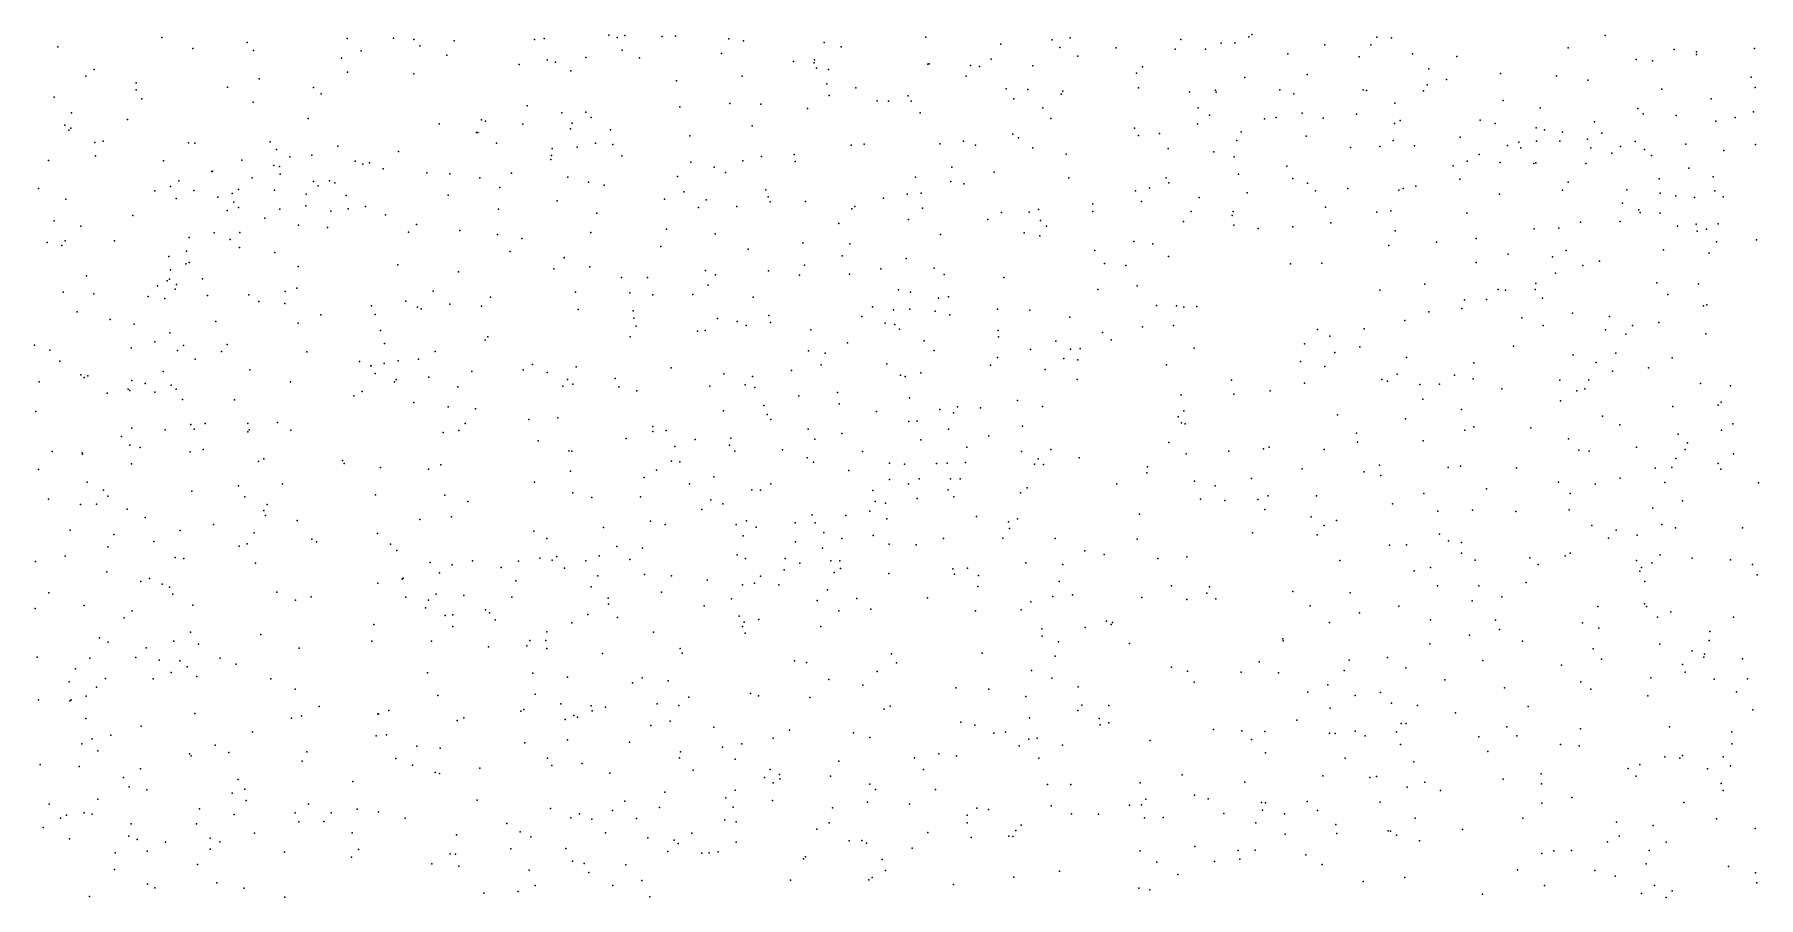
# Model space of a CAD drawing. Extents: x 2 to 99999, y 0 to 49999.
# Drawn here: x 50019 to 62485, y 12503 to 18739 of the extents above; entities that cross this region are included whole.
import ezdxf

# ---------------------------------------------------------------- set-up
doc = ezdxf.new("R2010")
doc.units = 0
doc.header["$MEASUREMENT"] = 0
doc.layers.add('points', color=50, linetype='Continuous')

msp = doc.modelspace()

# ---------------------------------------------------------------- linework, layer by layer
at = {"layer": 'points', "color": 3}
for p in [(50940, 18717, 45), (52279, 18710, 61), (52615, 18713, 4), (52761, 18702, 90), (53633, 18703, 5), (53705, 18709, 99), (54172, 18735, 0), (54232, 18717, 39), (54287, 18731, 95), (54557, 18725, 100), (54653, 18726, 54), (55040, 18707, 88), (56464, 18719, 7), (57377, 18700, 87), (57507, 18714, 55), (58307, 18702, 73), (58800, 18721, 10), (58821, 18739, 68), (59725, 18720, 25), (59832, 18715, 52), (61376, 18731, 17), (50187, 18649, 75), (51164, 18638, 34), (51556, 18681, 34), (51602, 18623, 86), (52381, 18620, 22), (52806, 18656, 77), (53000, 18589, 19), (53054, 18692, 67), (54268, 18625, 33), (54986, 18602, 90), (55146, 18694, 18), (55729, 18682, 28), (55852, 18649, 47), (57007, 18669, 91), (57433, 18645, 44), (57562, 18582, 53), (57841, 18643, 63), (58267, 18633, 19), (58486, 18633, 76), (58600, 18677, 72), (58699, 18679, 29), (59082, 18598, 94), (59350, 18664, 68), (59596, 18577, 92), (59682, 18663, 60), (59983, 18599, 56), (60303, 18579, 82), (61109, 18643, 31), (61874, 18630, 94), (62036, 18595, 98), (62037, 18613, 50), (62455, 18638, 6), (50451, 18486, 43), (52239, 18567, 42), (52283, 18466, 11), (52762, 18454, 82), (53523, 18522, 14), (53725, 18555, 35), (53786, 18538, 25), (53896, 18477, 88), (54005, 18573, 36), (54393, 18571, 69), (55507, 18544, 19), (55656, 18534, 69), (55660, 18555, 89), (55674, 18496, 96), (55761, 18486, 57), (56478, 18524, 34), (56487, 18528, 59), (56786, 18515, 83), (56853, 18507, 80), (56937, 18560, 65), (57238, 18512, 65), (57988, 18459, 23), (58031, 18506, 83), (60102, 18491, 21), (60620, 18458, 12), (61601, 18559, 28), (61717, 18549, 11), (50389, 18438, 14), (50753, 18389, 30), (50753, 18339, 18), (51415, 18359, 37), (51643, 18419, 39), (52035, 18357, 74), (54660, 18405, 70), (55136, 18438, 62), (55747, 18383, 28), (55958, 18354, 95), (56756, 18437, 28), (57045, 18346, 77), (57202, 18342, 73), (57455, 18329, 31), (58002, 18353, 90), (58559, 18337, 61), (58771, 18429, 92), (59024, 18338, 57), (59220, 18449, 78), (59625, 18338, 95), (59650, 18333, 54), (60063, 18331, 35), (60088, 18375, 16), (60229, 18414, 83), (61024, 18441, 60), (61251, 18409, 70), (61786, 18343, 61), (62431, 18430, 15), (62461, 18357, 99), (50162, 18287, 1), (50796, 18275, 88), (51600, 18250, 70), (52091, 18310, 95), (53582, 18223, 69), (54685, 18217, 78), (55047, 18241, 49), (55271, 18236, 55), (55609, 18205, 43), (55764, 18298, 12), (56111, 18260, 68), (56195, 18257, 30), (56336, 18296, 66), (56358, 18257, 22), (57101, 18273, 74), (57309, 18210, 96), (57442, 18308, 6), (58370, 18325, 6), (58433, 18209, 95), (58564, 18321, 96), (59124, 18311, 7), (59856, 18242, 87), (60638, 18262, 70), (60907, 18208, 62), (61613, 18203, 64), (62142, 18273, 41), (50237, 18084, 8), (50287, 18174, 94), (50691, 18124, 17), (51997, 18133, 76), (52945, 18094, 48), (53252, 18122, 43), (53280, 18113, 11), (53549, 18090, 76), (53832, 18173, 79), (53906, 18098, 59), (54006, 18177, 85), (54045, 18139, 45), (55207, 18078, 72), (56422, 18173, 88), (57368, 18131, 37), (58427, 18094, 17), (58516, 18156, 11), (58913, 18130, 70), (58996, 18138, 90), (59186, 18170, 70), (59338, 18134, 67), (59579, 18163, 61), (59853, 18096, 18), (59894, 18117, 45), (60471, 18119, 1), (60581, 18096, 43), (61300, 18107, 18), (61650, 18165, 63), (61889, 18153, 46), (62177, 18112, 3), (62316, 18140, 32), (62448, 18181, 54), (50268, 18048, 39), (50282, 18063, 10), (50456, 17958, 53), (50515, 17969, 96), (51132, 17957, 51), (51179, 17953, 79), (51722, 17963, 79), (53214, 18030, 26), (53224, 18031, 35), (53359, 17953, 28), (53895, 18056, 13), (54076, 17954, 39), (54184, 18051, 14), (54757, 18006, 6), (56735, 17969, 93), (57094, 18018, 0), (57134, 17992, 95), (57972, 18063, 68), (58002, 18008, 52), (58154, 18023, 35), (58713, 17972, 77), (58745, 18035, 36), (59214, 18004, 90), (59844, 17972, 94), (60327, 17998, 78), (60752, 17961, 95), (60876, 18064, 73), (60879, 17967, 24), (60938, 18050, 97), (61049, 17969, 54), (61068, 18033, 9), (61247, 17983, 57), (61353, 18026, 2), (61592, 17966, 58), (50121, 17829, 92), (50459, 17861, 75), (51517, 17830, 38), (51768, 17908, 76), (51864, 17855, 96), (52024, 17868, 20), (52213, 17932, 31), (52650, 17894, 22), (53753, 17835, 86), (53757, 17864, 97), (53763, 17914, 97), (53943, 17924, 76), (54200, 17943, 91), (54266, 17861, 58), (55276, 17857, 39), (55511, 17872, 71), (55925, 17940, 51), (56019, 17946, 45), (56564, 17949, 3), (56823, 17938, 69), (57238, 17920, 41), (57478, 17874, 86), (58216, 17915, 16), (58547, 17892, 4), (58693, 17855, 16), (59535, 17922, 23), (59747, 17929, 57), (59998, 17934, 87), (60465, 17871, 39), (60669, 17936, 81), (60765, 17919, 87), (61272, 17921, 27), (61423, 17881, 10), (61488, 17929, 3), (61660, 17907, 19), (61710, 17865, 66), (61960, 17946, 37), (62234, 17900, 89), (62464, 17943, 73), (50952, 17825, 2), (51302, 17750, 58), (51306, 17751, 19), (51593, 17702, 70), (51749, 17792, 34), (51791, 17785, 9), (51794, 17730, 41), (52338, 17823, 54), (52393, 17801, 42), (52441, 17812, 8), (52539, 17768, 64), (52856, 17740, 36), (53022, 17732, 0), (53238, 17704, 26), (53468, 17737, 30), (53875, 17707, 39), (54668, 17713, 51), (54764, 17817, 69), (54933, 17779, 7), (55016, 17741, 23), (55141, 17826, 98), (55520, 17821, 23), (56389, 17707, 42), (56653, 17779, 18), (56959, 17744, 70), (57499, 17703, 42), (58202, 17704, 96), (58725, 17730, 14), (59073, 17787, 9), (60277, 17791, 96), (60378, 17823, 46), (60616, 17813, 22), (60860, 17806, 35), (60874, 17812, 50), (61235, 17807, 24), (61981, 17773, 77), (62156, 17711, 35), (50048, 17626, 21), (50889, 17608, 75), (51002, 17640, 6), (51063, 17681, 52), (51172, 17612, 12), (51448, 17591, 100), (51494, 17620, 48), (51753, 17615, 88), (51982, 17585, 2), (52036, 17677, 46), (52070, 17645, 35), (52151, 17682, 46), (52190, 17667, 5), (53383, 17634, 68), (54025, 17671, 54), (54137, 17651, 97), (54715, 17602, 33), (55307, 17617, 26), (56329, 17586, 39), (56430, 17592, 64), (56644, 17677, 19), (56739, 17659, 61), (57981, 17609, 52), (58081, 17632, 86), (58220, 17668, 33), (58787, 17595, 81), (59117, 17698, 67), (59223, 17665, 61), (59281, 17608, 47), (59516, 17627, 3), (59884, 17614, 32), (59915, 17626, 94), (60007, 17642, 91), (60326, 17693, 85), (60611, 17585, 94), (61067, 17613, 58), (61109, 17672, 2), (61533, 17617, 94), (61767, 17696, 98), (61774, 17593, 64), (62170, 17609, 59), (50245, 17550, 21), (51042, 17554, 66), (51345, 17564, 86), (51412, 17467, 6), (51461, 17528, 71), (51493, 17489, 100), (51792, 17477, 3), (51980, 17500, 74), (52161, 17463, 68), (52272, 17576, 41), (52287, 17480, 89), (52413, 17497, 18), (53010, 17577, 68), (53374, 17477, 14), (53799, 17537, 77), (54574, 17549, 11), (54821, 17489, 64), (54876, 17544, 24), (55097, 17495, 74), (55324, 17566, 100), (55339, 17530, 0), (55594, 17532, 13), (55929, 17480, 26), (55951, 17497, 14), (56157, 17556, 45), (56439, 17484, 6), (57011, 17453, 79), (57211, 17455, 86), (57279, 17475, 75), (57671, 17515, 16), (57671, 17459, 91), (58023, 17533, 62), (58383, 17461, 74), (58440, 17560, 63), (58687, 17461, 88), (59353, 17490, 83), (59726, 17455, 4), (59825, 17464, 29), (61501, 17521, 26), (61619, 17471, 41), (61629, 17453, 68), (61888, 17573, 17), (62022, 17560, 77), (62229, 17565, 29), (50161, 17392, 11), (50353, 17353, 26), (50730, 17431, 23), (51685, 17412, 21), (51927, 17362, 85), (52137, 17345, 60), (52556, 17436, 49), (52782, 17366, 89), (54084, 17448, 29), (54588, 17331, 80), (55834, 17373, 25), (56338, 17401, 50), (56912, 17402, 45), (57293, 17396, 87), (57337, 17354, 100), (58328, 17388, 61), (58678, 17430, 25), (58690, 17362, 19), (58866, 17338, 89), (59117, 17350, 17), (59392, 17377, 65), (60376, 17448, 60), (60862, 17334, 77), (61041, 17339, 21), (61197, 17383, 98), (61484, 17387, 5), (61773, 17448, 7), (61900, 17353, 18), (62034, 17369, 90), (62109, 17331, 91), (62194, 17371, 88), (50110, 17236, 11), (50216, 17213, 97), (50240, 17249, 67), (50597, 17248, 80), (51137, 17271, 93), (51318, 17306, 83), (51433, 17258, 81), (51503, 17308, 64), (52723, 17310, 45), (53094, 17322, 75), (53366, 17294, 28), (53542, 17265, 1), (54042, 17308, 31), (54547, 17207, 61), (54940, 17298, 29), (55575, 17234, 39), (55914, 17227, 13), (56569, 17293, 4), (57176, 17306, 82), (57289, 17284, 17), (57969, 17243, 75), (58105, 17225, 38), (59812, 17215, 51), (59858, 17321, 97), (60156, 17239, 49), (60444, 17265, 34), (62040, 17317, 7), (62181, 17241, 1), (62469, 17254, 94), (50990, 17135, 58), (51114, 17082, 56), (51119, 17174, 1), (51138, 17091, 24), (51502, 17200, 1), (51756, 17164, 79), (53459, 17171, 20), (53848, 17124, 49), (53849, 17128, 0), (55179, 17188, 3), (55860, 17140, 55), (56321, 17120, 97), (57685, 17179, 25), (57756, 17085, 79), (58219, 17134, 86), (59101, 17082, 3), (59328, 17086, 37), (60442, 17092, 27), (60674, 17152, 4), (60995, 17133, 29), (61094, 17179, 10), (61336, 17102, 96), (61798, 17182, 6), (62129, 17159, 11), (50394, 16995, 20), (50978, 16960, 58), (50994, 16972, 20), (51003, 17038, 89), (51233, 16974, 35), (51926, 17063, 44), (52645, 17074, 54), (53085, 17023, 94), (53775, 17045, 50), (54035, 17060, 71), (54264, 16983, 33), (54451, 16984, 21), (54870, 17033, 69), (54942, 17001, 69), (55325, 17032, 82), (55550, 17000, 94), (55587, 17072, 2), (55912, 17008, 11), (56138, 17046, 94), (56524, 17050, 16), (56597, 17005, 35), (57027, 16982, 32), (57910, 17070, 20), (61018, 17014, 63), (61214, 17070, 87), (50226, 16876, 48), (50447, 16866, 88), (50840, 16845, 24), (50907, 16922, 83), (50960, 16830, 2), (51037, 16898, 87), (51045, 16932, 2), (51269, 16854, 11), (51569, 16858, 82), (51831, 16882, 33), (51916, 16907, 42), (52901, 16883, 1), (53316, 16842, 86), (53930, 16877, 51), (54323, 16871, 1), (54491, 16857, 41), (54780, 16859, 24), (54890, 16927, 41), (55215, 16840, 99), (56266, 16894, 80), (56354, 16877, 13), (56556, 16833, 46), (56628, 16843, 81), (57708, 16897, 35), (57991, 16923, 41), (59747, 16891, 34), (60072, 16934, 15), (60603, 16896, 95), (60656, 16892, 71), (60870, 16896, 86), (60874, 16939, 71), (60922, 16834, 76), (61749, 16944, 68), (61829, 16859, 83), (62050, 16937, 20), (50327, 16735, 4), (51642, 16809, 97), (51828, 16795, 32), (52089, 16712, 96), (52456, 16778, 27), (52481, 16716, 38), (52704, 16813, 81), (52789, 16768, 93), (52814, 16756, 95), (53021, 16791, 55), (53251, 16775, 99), (53950, 16752, 54), (54347, 16742, 81), (55328, 16709, 76), (56078, 16770, 35), (56229, 16749, 10), (56348, 16753, 71), (56531, 16739, 22), (56638, 16712, 84), (56982, 16754, 63), (57216, 16747, 34), (58132, 16780, 80), (58277, 16779, 18), (58329, 16768, 4), (58424, 16774, 78), (60101, 16734, 9), (60340, 16760, 64), (60359, 16821, 78), (60519, 16824, 66), (61139, 16724, 44), (62087, 16777, 64), (62112, 16786, 34), (50565, 16679, 28), (50739, 16646, 29), (50998, 16583, 20), (51331, 16666, 49), (51926, 16652, 9), (52521, 16599, 38), (54352, 16689, 8), (54370, 16631, 78), (54812, 16596, 10), (54868, 16599, 17), (54958, 16686, 92), (55099, 16665, 76), (55164, 16635, 3), (55341, 16657, 17), (55633, 16604, 91), (56001, 16701, 50), (56169, 16654, 27), (56240, 16643, 79), (56273, 16609, 82), (56987, 16600, 66), (57506, 16697, 85), (57742, 16585, 48), (58031, 16627, 32), (58255, 16637, 3), (59296, 16606, 85), (59633, 16611, 63), (59927, 16671, 53), (60773, 16691, 34), (60928, 16637, 20), (61378, 16604, 49), (61408, 16700, 13), (61573, 16637, 12), (61763, 16658, 79), (50019, 16493, 24), (50130, 16459, 65), (50717, 16475, 20), (50890, 16519, 48), (51097, 16492, 94), (51412, 16499, 7), (52549, 16505, 24), (53278, 16531, 21), (53297, 16554, 56), (54326, 16553, 78), (55898, 16510, 15), (56452, 16525, 95), (56525, 16456, 50), (56989, 16555, 27), (57220, 16463, 93), (57404, 16523, 98), (57509, 16466, 63), (57579, 16471, 32), (57803, 16533, 87), (58403, 16472, 94), (59202, 16503, 27), (59385, 16560, 70), (59601, 16481, 17), (60712, 16487, 48), (61525, 16573, 1), (62103, 16576, 84), (50202, 16379, 13), (51052, 16455, 49), (51180, 16393, 6), (51370, 16448, 41), (51987, 16445, 35), (52369, 16376, 67), (52451, 16345, 68), (52452, 16344, 72), (52547, 16361, 66), (52648, 16381, 46), (52796, 16392, 16), (52916, 16447, 45), (53620, 16355, 6), (53936, 16338, 87), (55616, 16454, 25), (55708, 16351, 22), (55737, 16437, 84), (56182, 16359, 39), (56932, 16350, 87), (56983, 16406, 71), (57462, 16397, 46), (57563, 16389, 27), (58203, 16351, 92), (59173, 16375, 94), (59349, 16340, 17), (59421, 16440, 45), (59939, 16406, 31), (60427, 16366, 100), (61145, 16423, 97), (61310, 16368, 61), (61453, 16437, 78), (61860, 16403, 32), (50053, 16230, 37), (50354, 16280, 25), (50378, 16261, 15), (50404, 16273, 94), (50722, 16238, 51), (50818, 16218, 2), (50948, 16304, 74), (51577, 16316, 32), (51871, 16230, 38), (52483, 16290, 27), (52623, 16228, 63), (52634, 16247, 84), (52869, 16262, 17), (53181, 16303, 87), (53552, 16316, 7), (53725, 16297, 9), (53874, 16245, 88), (53911, 16211, 21), (54217, 16253, 51), (54622, 16329, 16), (55003, 16287, 88), (55157, 16208, 48), (55211, 16268, 7), (55492, 16312, 63), (56280, 16276, 60), (56315, 16268, 17), (56427, 16293, 63), (57326, 16318, 50), (57557, 16247, 65), (58673, 16242, 35), (59201, 16220, 6), (59761, 16245, 8), (59801, 16234, 54), (59871, 16285, 46), (60036, 16209, 5), (60177, 16212, 3), (60287, 16277, 79), (60422, 16251, 64), (61048, 16242, 56), (61259, 16243, 35), (61429, 16307, 66), (61689, 16329, 56), (62066, 16218, 96), (50544, 16147, 90), (50696, 16175, 42), (50707, 16167, 52), (50888, 16154, 11), (51007, 16204, 1), (51042, 16176, 20), (51090, 16102, 60), (51465, 16098, 54), (52328, 16129, 69), (52389, 16158, 72), (53080, 16193, 89), (53839, 16197, 34), (54243, 16194, 27), (54373, 16163, 32), (54903, 16197, 32), (55228, 16187, 22), (55546, 16129, 55), (55826, 16151, 35), (56345, 16113, 36), (57126, 16095, 67), (58310, 16136, 34), (58692, 16139, 2), (58953, 16163, 68), (60057, 16103, 57), (60629, 16178, 49), (61052, 16092, 77), (61171, 16165, 74), (61229, 16179, 25), (62214, 16083, 29), (62282, 16201, 8), (50028, 16014, 25), (52761, 16080, 23), (53009, 16048, 40), (53207, 16033, 28), (53593, 15958, 42), (53803, 15968, 87), (55002, 16019, 73), (55293, 16057, 9), (55317, 15993, 93), (55838, 16071, 27), (56107, 16014, 63), (56565, 16030, 74), (56663, 16005, 17), (56694, 16049, 84), (56860, 16042, 29), (57308, 16050, 49), (58289, 15977, 42), (58329, 16020, 5), (59440, 15991, 22), (59931, 15961, 76), (60338, 16030, 59), (61356, 15982, 4), (61866, 16050, 19), (62194, 16061, 39), (50648, 15833, 4), (50723, 15895, 65), (50963, 15881, 13), (51149, 15921, 0), (51173, 15888, 50), (51253, 15929, 7), (51562, 15928, 36), (51562, 15868, 94), (51570, 15881, 1), (51776, 15936, 24), (51873, 15879, 30), (52973, 15862, 49), (53086, 15878, 59), (53133, 15928, 1), (54490, 15871, 88), (54491, 15907, 26), (54586, 15878, 5), (55344, 15956, 21), (55613, 15887, 14), (55857, 15855, 63), (56340, 15942, 98), (56402, 15944, 56), (56628, 15887, 93), (56919, 15839, 70), (57164, 15908, 86), (58313, 15932, 2), (58339, 15926, 83), (59579, 15857, 50), (60361, 15880, 65), (60427, 15905, 43), (60838, 15897, 74), (61482, 15918, 7), (61904, 15851, 13), (62217, 15880, 3), (62298, 15925, 95), (50146, 15726, 67), (50363, 15715, 24), (50709, 15771, 50), (50783, 15754, 34), (51144, 15724, 83), (51239, 15739, 60), (53661, 15802, 9), (53882, 15731, 18), (53904, 15727, 66), (54296, 15820, 75), (54649, 15761, 77), (54797, 15813, 2), (55043, 15772, 100), (55055, 15821, 84), (55083, 15727, 39), (55428, 15738, 25), (55661, 15815, 88), (56005, 15726, 6), (56427, 15809, 12), (56760, 15757, 52), (57156, 15725, 97), (57367, 15740, 74), (58221, 15790, 54), (58347, 15708, 91), (58654, 15727, 88), (58905, 15746, 36), (58947, 15758, 74), (59345, 15741, 57), (59586, 15792, 21), (60060, 15803, 30), (61111, 15818, 41), (61186, 15736, 57), (61260, 15727, 44), (61603, 15757, 52), (61954, 15741, 71), (61971, 15787, 88), (62305, 15709, 87), (50048, 15596, 54), (50365, 15707, 60), (50721, 15637, 52), (51638, 15654, 9), (51677, 15673, 70), (52247, 15660, 38), (52259, 15639, 35), (52520, 15609, 79), (52867, 15599, 25), (52958, 15629, 41), (53895, 15583, 17), (54516, 15590, 19), (54625, 15656, 73), (54685, 15650, 49), (55605, 15679, 10), (55651, 15648, 55), (55908, 15589, 24), (56201, 15641, 13), (56310, 15633, 46), (56541, 15638, 93), (56618, 15641, 54), (56751, 15646, 68), (57250, 15633, 83), (57277, 15672, 30), (57315, 15631, 31), (57572, 15681, 90), (58067, 15615, 49), (59186, 15601, 41), (59743, 15626, 38), (60241, 15610, 69), (60330, 15619, 60), (60736, 15608, 21), (61737, 15604, 45), (61858, 15611, 51), (61888, 15675, 85), (62194, 15640, 61), (62213, 15599, 96), (50399, 15504, 21), (51493, 15477, 26), (51811, 15491, 64), (53635, 15505, 16), (54426, 15537, 96), (54754, 15493, 99), (54930, 15542, 53), (55343, 15493, 54), (56200, 15523, 31), (56339, 15492, 17), (56416, 15529, 33), (56641, 15528, 32), (56713, 15528, 95), (57197, 15464, 95), (57845, 15491, 91), (58062, 15572, 98), (58407, 15512, 88), (58557, 15478, 35), (58819, 15530, 18), (59634, 15579, 83), (59753, 15552, 46), (61039, 15504, 67), (61304, 15489, 87), (61484, 15533, 40), (61808, 15501, 27), (62485, 15499, 88), (50120, 15380, 59), (50351, 15342, 13), (50466, 15346, 91), (50518, 15447, 5), (50550, 15404, 77), (51157, 15438, 86), (51539, 15398, 72), (51700, 15342, 9), (52485, 15412, 29), (52987, 15411, 31), (53152, 15364, 84), (53912, 15426, 44), (54049, 15392, 92), (54401, 15398, 31), (54910, 15376, 2), (54996, 15347, 55), (55205, 15449, 60), (55269, 15445, 1), (56080, 15443, 84), (56098, 15365, 6), (56171, 15353, 88), (56402, 15387, 79), (56626, 15448, 41), (56666, 15398, 8), (57149, 15428, 80), (58449, 15380, 19), (58625, 15372, 56), (58864, 15378, 24), (58940, 15405, 62), (59288, 15406, 97), (59839, 15348, 25), (60064, 15423, 68), (60519, 15456, 36), (61122, 15423, 79), (61936, 15369, 56), (50689, 15309, 25), (50820, 15249, 69), (51677, 15300, 16), (51690, 15263, 36), (51917, 15228, 5), (52804, 15234, 95), (53035, 15253, 68), (54474, 15223, 51), (54845, 15307, 93), (55168, 15225, 44), (55643, 15267, 77), (55663, 15209, 83), (55885, 15263, 97), (56058, 15294, 44), (56181, 15239, 23), (56830, 15257, 100), (57062, 15218, 25), (57127, 15240, 87), (58009, 15273, 7), (58914, 15307, 51), (59250, 15253, 9), (59434, 15228, 8), (60167, 15295, 14), (60416, 15301, 40), (60731, 15293, 33), (61115, 15304, 59), (61721, 15315, 42), (50277, 15156, 40), (50592, 15126, 23), (51073, 15155, 57), (51314, 15198, 16), (51608, 15138, 49), (52023, 15093, 3), (52500, 15133, 55), (53630, 15151, 13), (53724, 15098, 69), (54134, 15177, 71), (54579, 15198, 90), (55093, 15197, 35), (55143, 15117, 51), (55237, 15179, 17), (55520, 15209, 94), (55727, 15141, 56), (55856, 15097, 98), (56084, 15118, 92), (56591, 15098, 99), (57020, 15099, 30), (57070, 15168, 99), (57398, 15098, 76), (57992, 15092, 45), (58826, 15137, 90), (59294, 15123, 23), (59343, 15192, 7), (60178, 15128, 28), (61280, 15191, 39), (61400, 15100, 41), (61456, 15156, 10), (61608, 15120, 85), (61785, 15198, 82), (61884, 15173, 22), (62368, 15175, 76), (50241, 14969, 72), (50550, 15037, 94), (50881, 15076, 38), (51036, 14960, 66), (51499, 15042, 96), (51556, 15059, 5), (52057, 15074, 46), (52592, 15057, 13), (52638, 15009, 25), (53795, 14968, 61), (54101, 14971, 1), (54230, 15040, 67), (54415, 15027, 55), (55099, 14980, 75), (55521, 15072, 47), (55716, 15027, 24), (56199, 15056, 79), (56395, 15050, 48), (57613, 15007, 17), (57753, 14982, 56), (58350, 14965, 69), (59816, 15049, 15), (59939, 15051, 25), (60244, 15081, 45), (60336, 15068, 83), (60336, 14992, 94), (61087, 14972, 11), (61124, 14990, 98), (61773, 14979, 52), (50026, 14930, 56), (50543, 14857, 33), (51098, 14952, 20), (51617, 14919, 62), (52880, 14924, 63), (52948, 14850, 8), (53040, 14907, 93), (53186, 14935, 57), (53394, 14887, 83), (53518, 14932, 22), (53673, 14954, 92), (53763, 14940, 74), (53851, 14882, 23), (54006, 14936, 31), (54323, 14946, 81), (54430, 14836, 47), (55159, 14952, 62), (55440, 14871, 40), (55446, 14953, 38), (55553, 14918, 82), (55777, 14936, 45), (55802, 14852, 44), (55842, 14935, 13), (55848, 14880, 20), (56197, 14845, 28), (56659, 14878, 39), (56671, 14838, 20), (56764, 14882, 27), (57187, 14921, 8), (57454, 14910, 36), (58141, 14952, 46), (59457, 14938, 79), (59995, 14864, 85), (60114, 14888, 85), (60436, 14940, 40), (60831, 14957, 57), (60891, 14909, 84), (61602, 14937, 79), (61627, 14860, 93), (61638, 14888, 42), (61713, 14921, 33), (62004, 14954, 63), (62282, 14942, 37), (62441, 14909, 52), (62474, 14835, 91), (50787, 14785, 52), (50851, 14808, 81), (50943, 14768, 39), (50994, 14746, 34), (52502, 14775, 5), (52678, 14803, 74), (52685, 14811, 54), (53499, 14792, 57), (54045, 14747, 78), (54091, 14828, 29), (54626, 14826, 55), (54882, 14796, 42), (55138, 14763, 38), (55226, 14775, 12), (55268, 14824, 66), (55402, 14762, 81), (55753, 14727, 45), (56840, 14751, 1), (56844, 14829, 89), (57429, 14787, 22), (58241, 14756, 55), (58514, 14748, 63), (59117, 14715, 86), (60164, 14754, 65), (60462, 14755, 46), (60805, 14780, 77), (61662, 14787, 84), (50024, 14592, 90), (50123, 14704, 9), (50379, 14613, 75), (51018, 14695, 54), (51163, 14616, 57), (51771, 14709, 11), (51907, 14651, 38), (52020, 14676, 8), (52704, 14672, 12), (52846, 14596, 56), (52867, 14651, 3), (52924, 14695, 71), (53123, 14686, 37), (53471, 14674, 80), (54168, 14665, 25), (54170, 14622, 36), (54553, 14709, 85), (54861, 14610, 48), (55059, 14660, 98), (55679, 14648, 6), (55965, 14663, 51), (56067, 14586, 36), (56477, 14668, 49), (57224, 14640, 78), (57381, 14677, 95), (57524, 14689, 68), (58025, 14671, 67), (58350, 14657, 8), (58496, 14701, 85), (58560, 14661, 45), (59244, 14610, 62), (59532, 14705, 67), (59885, 14608, 38), (60414, 14646, 70), (60628, 14676, 11), (61324, 14605, 60), (61660, 14625, 67), (61675, 14605, 43), (50667, 14524, 2), (50726, 14575, 37), (52473, 14476, 52), (52989, 14541, 40), (53043, 14461, 87), (53044, 14545, 68), (53281, 14582, 20), (53308, 14559, 23), (53350, 14508, 88), (53903, 14488, 5), (54019, 14548, 2), (54234, 14527, 94), (55115, 14536, 92), (55137, 14462, 6), (55150, 14493, 34), (55257, 14511, 69), (55704, 14461, 66), (55835, 14575, 25), (56822, 14575, 39), (57153, 14581, 97), (57771, 14499, 26), (57804, 14475, 90), (57814, 14490, 13), (59383, 14489, 23), (59600, 14559, 78), (60113, 14508, 80), (60584, 14507, 76), (61213, 14488, 93), (61754, 14529, 30), (61851, 14567, 82), (62304, 14528, 69), (50489, 14378, 59), (50551, 14347, 64), (51026, 14356, 86), (51147, 14419, 32), (51656, 14403, 60), (52458, 14354, 59), (52889, 14355, 29), (53600, 14361, 6), (53717, 14361, 20), (53723, 14423, 22), (54495, 14419, 48), (55158, 14413, 100), (57303, 14445, 89), (57305, 14390, 84), (57424, 14350, 36), (57615, 14454, 31), (57937, 14339, 57), (59045, 14373, 8), (59048, 14357, 47), (60109, 14336, 71), (60395, 14398, 69), (60613, 14439, 38), (60779, 14356, 16), (61330, 14449, 84), (62127, 14361, 72), (62133, 14426, 5), (50037, 14240, 10), (50420, 14231, 66), (50751, 14237, 65), (50826, 14307, 40), (50920, 14218, 94), (51070, 14212, 2), (51204, 14334, 61), (51361, 14233, 17), (51933, 14305, 85), (53302, 14314, 50), (53578, 14322, 80), (53723, 14301, 87), (54125, 14267, 74), (54687, 14302, 52), (54703, 14269, 63), (55515, 14213, 10), (56215, 14263, 98), (56871, 14268, 75), (57400, 14247, 53), (59524, 14217, 63), (59803, 14238, 11), (60491, 14216, 6), (61288, 14299, 70), (61349, 14224, 33), (61772, 14334, 3), (62004, 14285, 79), (62089, 14239, 100), (62095, 14261, 40), (62369, 14227, 54), (50315, 14154, 74), (51008, 14128, 89), (51122, 14170, 21), (51192, 14099, 12), (51477, 14190, 74), (52860, 14127, 68), (53623, 14123, 41), (53872, 14096, 71), (54413, 14091, 50), (55600, 14201, 91), (56111, 14135, 16), (56252, 14199, 73), (57228, 14143, 24), (57374, 14087, 20), (58241, 14168, 1), (58356, 14139, 80), (58745, 14130, 1), (58874, 14206, 42), (59015, 14126, 21), (59488, 14144, 2), (59935, 14163, 14), (61061, 14181, 43), (61705, 14091, 59), (61935, 14186, 38), (61954, 14130, 25), (50270, 14062, 7), (50468, 14022, 7), (50531, 14085, 34), (50878, 14082, 81), (51728, 14082, 7), (51904, 14007, 28), (52935, 13963, 59), (53640, 13972, 86), (54342, 14055, 91), (54601, 14069, 54), (55196, 13978, 83), (55763, 14078, 0), (56009, 14036, 99), (56681, 14017, 62), (56920, 14009, 72), (57566, 14024, 41), (58405, 14059, 88), (59226, 13986, 80), (59370, 14040, 47), (59752, 13983, 12), (60217, 14075, 4), (60649, 14018, 43), (61199, 14061, 57), (61273, 14007, 33), (62164, 14081, 38), (62325, 13988, 77), (62405, 14082, 0), (50048, 13932, 15), (50274, 13924, 21), (50285, 13932, 93), (50393, 13958, 96), (52076, 13883, 3), (52582, 13855, 40), (53536, 13849, 7), (53557, 13861, 63), (53825, 13902, 50), (54044, 13888, 34), (54051, 13851, 77), (54148, 13877, 83), (54522, 13901, 80), (54678, 13891, 96), (54750, 13950, 57), (55255, 13959, 47), (55624, 13949, 13), (56163, 13863, 36), (56205, 13885, 6), (57186, 13954, 92), (57563, 13855, 52), (57593, 13893, 91), (57787, 13889, 50), (59387, 13870, 9), (59569, 13962, 42), (59831, 13908, 36), (60019, 13891, 24), (60294, 13838, 55), (60820, 13884, 78), (61684, 13960, 27), (62444, 13859, 6), (50389, 13797, 92), (50789, 13741, 91), (51177, 13833, 49), (51878, 13798, 5), (51950, 13816, 9), (52502, 13830, 42), (52506, 13828, 93), (53074, 13781, 26), (53124, 13800, 44), (53856, 13789, 8), (53918, 13818, 88), (53946, 13807, 9), (54476, 13745, 2), (54614, 13776, 45), (54931, 13734, 95), (56717, 13770, 24), (56817, 13747, 57), (57213, 13801, 31), (57718, 13796, 60), (57725, 13750, 93), (57788, 13766, 69), (58545, 13717, 63), (59146, 13785, 56), (59901, 13761, 28), (59938, 13760, 35), (60666, 13736, 73), (61197, 13722, 74), (61842, 13735, 84), (50361, 13614, 60), (50436, 13650, 13), (50571, 13675, 23), (51326, 13604, 12), (51595, 13699, 62), (52490, 13670, 18), (52564, 13677, 38), (52784, 13596, 76), (53564, 13621, 70), (53873, 13641, 24), (54320, 13624, 21), (55134, 13612, 4), (55359, 13653, 66), (55477, 13712, 6), (55942, 13692, 72), (56058, 13660, 8), (56956, 13690, 98), (57039, 13697, 55), (57138, 13598, 90), (57208, 13648, 77), (57270, 13655, 79), (57451, 13604, 22), (58086, 13638, 1), (58748, 13707, 74), (58819, 13644, 39), (58915, 13702, 62), (59383, 13691, 8), (59424, 13688, 65), (59569, 13704, 88), (59641, 13672, 65), (59868, 13701, 73), (59895, 13608, 97), (60462, 13663, 22), (60738, 13672, 37), (61053, 13608, 15), (61188, 13598, 77), (62293, 13699, 34), (62293, 13613, 82), (50477, 13563, 98), (51140, 13542, 84), (51152, 13527, 40), (51425, 13551, 86), (51954, 13489, 47), (51988, 13556, 73), (52631, 13508, 37), (52953, 13583, 77), (53727, 13510, 76), (53979, 13471, 33), (54682, 13513, 18), (54690, 13556, 23), (54993, 13588, 26), (55085, 13502, 90), (55835, 13487, 76), (56382, 13511, 14), (56558, 13541, 6), (56685, 13526, 50), (57280, 13510, 64), (58920, 13547, 66), (59495, 13509, 37), (59993, 13482, 10), (60528, 13557, 44), (61807, 13518, 30), (61916, 13510, 62), (61934, 13528, 3), (62228, 13520, 20), (50059, 13463, 23), (50342, 13450, 94), (50662, 13371, 6), (50786, 13433, 93), (51491, 13355, 14), (52320, 13340, 2), (52752, 13458, 40), (52916, 13405, 14), (52947, 13398, 43), (53239, 13438, 99), (53760, 13456, 76), (54180, 13400, 99), (54782, 13424, 1), (55298, 13369, 9), (55338, 13427, 100), (55405, 13392, 93), (55408, 13361, 91), (55775, 13379, 53), (56446, 13428, 42), (58317, 13389, 68), (59335, 13382, 71), (59674, 13371, 65), (59722, 13377, 23), (60638, 13358, 75), (60913, 13396, 9), (61543, 13436, 44), (61600, 13380, 60), (61627, 13463, 36), (62116, 13432, 98), (62281, 13455, 68), (50477, 13214, 59), (50703, 13302, 2), (50830, 13280, 52), (51448, 13256, 75), (51539, 13285, 2), (54576, 13265, 40), (55018, 13222, 82), (55085, 13278, 100), (55359, 13331, 90), (56059, 13322, 2), (56101, 13284, 76), (56534, 13282, 56), (57343, 13320, 52), (57512, 13320, 91), (58013, 13331, 68), (58406, 13242, 76), (58505, 13215, 28), (58771, 13337, 66), (59945, 13301, 67), (60073, 13335, 92), (60186, 13277, 73), (60915, 13323, 61), (61134, 13226, 54), (62214, 13326, 50), (62230, 13276, 66), (50124, 13176, 15), (50251, 13098, 78), (50377, 13115, 60), (50436, 13104, 2), (51211, 13143, 35), (51462, 13103, 68), (51549, 13203, 91), (51904, 13114, 45), (51999, 13177, 68), (52165, 13115, 12), (52351, 13142, 37), (52505, 13121, 44), (53219, 13206, 56), (53751, 13146, 0), (53959, 13107, 12), (54197, 13132, 76), (54288, 13199, 83), (54539, 13152, 47), (55070, 13156, 27), (55354, 13203, 99), (55789, 13151, 68), (56043, 13192, 66), (56345, 13177, 62), (56763, 13098, 25), (56833, 13149, 83), (56916, 13138, 95), (57370, 13166, 66), (57518, 13107, 63), (57712, 13105, 44), (57936, 13169, 29), (58023, 13173, 62), (58055, 13213, 63), (58619, 13109, 44), (58890, 13189, 73), (58897, 13135, 2), (58919, 13186, 3), (59058, 13107, 93), (59222, 13196, 62), (59295, 13132, 0), (59749, 13192, 16), (60917, 13184, 2), (61944, 13190, 87), (50081, 13008, 31), (50206, 13077, 78), (50718, 13035, 99), (51190, 13035, 85), (51610, 12968, 47), (51929, 13050, 62), (52110, 13052, 67), (52315, 12970, 99), (52699, 13076, 45), (53435, 13038, 42), (53530, 12977, 17), (53897, 13079, 38), (54048, 13068, 8), (54147, 12970, 20), (54371, 13073, 61), (54772, 12967, 31), (55011, 13065, 10), (55093, 13049, 20), (55675, 12996, 72), (55765, 13043, 23), (56478, 12972, 68), (56763, 13043, 94), (57114, 12987, 11), (57152, 13026, 5), (58044, 13079, 44), (58181, 13082, 96), (58849, 13042, 81), (59429, 13030, 56), (59436, 12966, 52), (59808, 12985, 45), (59823, 12981, 32), (60001, 13076, 98), (60344, 12995, 61), (60780, 13077, 30), (61459, 13048, 71), (61722, 13023, 47), (62181, 13070, 96), (62460, 13002, 28), (50272, 12927, 98), (50702, 12946, 99), (50761, 12923, 40), (50966, 12902, 17), (51288, 12931, 70), (51289, 12851, 11), (51360, 12906, 78), (52361, 12849, 94), (53070, 12955, 3), (53463, 12855, 91), (53607, 12941, 5), (53861, 12858, 48), (54454, 12934, 0), (54645, 12917, 23), (54672, 12892, 46), (55093, 12903, 65), (55909, 12913, 46), (56002, 12914, 45), (56034, 12895, 18), (56365, 12859, 32), (56791, 12936, 60), (57065, 12946, 43), (57093, 12943, 79), (58410, 12872, 11), (58722, 12843, 96), (58846, 12845, 56), (59062, 12960, 15), (59867, 12953, 29), (60033, 12912, 66), (61133, 12843, 32), (61394, 12905, 50), (61477, 12945, 64), (61694, 12843, 52), (61818, 12902, 18), (50602, 12825, 36), (50833, 12838, 79), (51197, 12741, 8), (51827, 12830, 2), (52312, 12793, 72), (52891, 12746, 71), (53025, 12819, 17), (53063, 12816, 0), (53088, 12729, 4), (53909, 12766, 65), (53993, 12749, 43), (54294, 12739, 48), (54598, 12835, 39), (54843, 12824, 14), (54896, 12825, 99), (54962, 12833, 62), (55580, 12783, 29), (55594, 12797, 99), (56148, 12777, 9), (58013, 12839, 78), (58134, 12759, 14), (58551, 12763, 50), (58735, 12779, 18), (59212, 12811, 95), (59330, 12740, 96), (60919, 12820, 79), (61005, 12840, 80), (61672, 12746, 37), (62268, 12727, 32), (50598, 12705, 65), (50836, 12599, 57), (51336, 12608, 63), (53595, 12700, 62), (54026, 12684, 38), (54411, 12626, 69), (55485, 12627, 74), (56052, 12630, 51), (56075, 12647, 69), (56171, 12699, 23), (56664, 12597, 14), (57099, 12650, 70), (57430, 12692, 81), (58286, 12669, 89), (59627, 12618, 30), (59928, 12647, 38), (60741, 12702, 39), (61302, 12697, 42), (61448, 12657, 4), (62463, 12681, 32), (62473, 12608, 55), (50416, 12510, 44), (50888, 12572, 90), (51534, 12571, 45), (51828, 12505, 29), (53268, 12533, 69), (53517, 12545, 4), (53639, 12589, 18), (54200, 12590, 48), (54467, 12508, 23), (58004, 12569, 64), (58083, 12559, 48), (60489, 12526, 41), (60937, 12590, 3), (61638, 12531, 73), (61732, 12589, 91), (61817, 12503, 72), (61860, 12551, 42)]:
    msp.add_point(p, dxfattribs=at)

doc.saveas('drawing.dxf')
